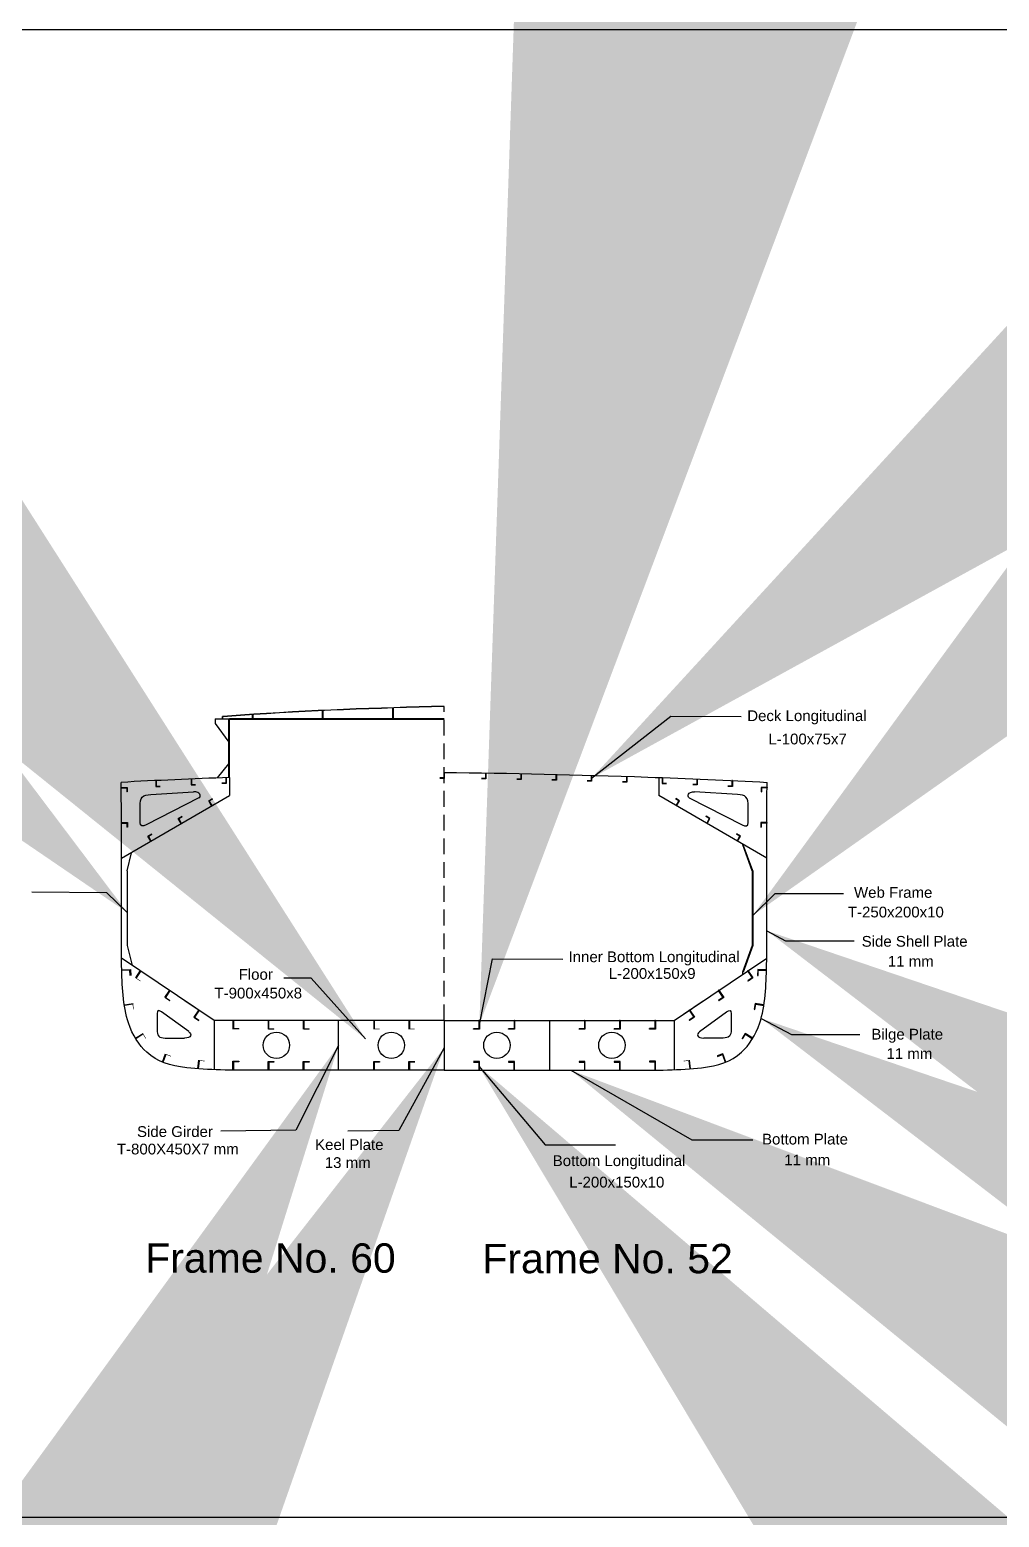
# Model space of a CAD drawing. Header units: inches. Extents: x 19.8 to 70.8, y 11.9 to 35.4.
# Drawn here: x 33.93 to 49.25, y 11.85 to 35.36 of the extents above; entities that cross this region are included whole.
import ezdxf
from ezdxf.enums import TextEntityAlignment as Align

# ---------------------------------------------------------------- set-up
doc = ezdxf.new("R2010")
doc.units = ezdxf.units.IN
doc.header["$MEASUREMENT"] = 0
doc.linetypes.add('C_SOLID_M', pattern=[0])
doc.linetypes.add('HIDDEN', pattern=[0.375, 0.25, -0.125])
for name, color, linetype in [('1', 7, 'Continuous'), ('2', 7, 'Continuous'), ('DITTOS', 2, 'C_SOLID_M'), ('L', 3, 'Continuous'), ('T', 4, 'Continuous')]:
    doc.layers.add(name, color=color, linetype=linetype)
doc.layers.add('hatch', color=255, linetype='Continuous', lineweight=9)
doc.layers.add('Text', color=7, linetype='Continuous', lineweight=13)
doc.styles.get("Standard").update_dxf_attribs({"font": 'arial.ttf'})
doc.dimstyles.get("Standard").update_dxf_attribs({"dimtxt": 0.18, "dimasz": 0.18, "dimexe": 0.18, "dimexo": 0.0625, "dimgap": 0.09, "dimtad": 0, "dimtih": 1, "dimtoh": 1, "dimdec": 4, "dimzin": 0, "dimdsep": 46, "dimtxsty": 'Standard', "dimcen": 0.09, "dimadec": 0, "dimazin": 0, "dimtfac": 1, "dimtdec": 4, "dimtofl": 0, "dimtmove": 0, "dimatfit": 3, "dimfxl": 1, "dimtolj": 1, "dimtzin": 0, "dimarcsym": 0})

msp = doc.modelspace()

# ---------------------------------------------------------------- hatches: boundary and pattern name
at = {"layer": 'L'}
h = msp.add_hatch(color=256, dxfattribs=at)
h.dxf.hatch_style = 1
h.paths.add_polyline_path([(36.487, 23.519), (36.48, 23.519), (36.48, 23.426), (36.55, 23.426), (36.55, 23.433), (36.487, 23.433)])
h = msp.add_hatch(color=256, dxfattribs=at)
h.dxf.hatch_style = 1
h.paths.add_polyline_path([(37.031, 23.541), (37.037, 23.541), (37.037, 23.448), (36.968, 23.448), (36.968, 23.455), (37.031, 23.455)])
h = msp.add_hatch(color=256, dxfattribs=at)
h.dxf.hatch_style = 1
h.paths.add_polyline_path([(36.987, 23.448), (36.987, 23.455), (37.031, 23.455), (37.031, 23.541), (37.037, 23.541), (37.037, 23.448)])
h = msp.add_hatch(color=256, dxfattribs=at)
h.dxf.hatch_style = 1
h.paths.add_polyline_path([(40.475, 23.622), (40.481, 23.622), (40.481, 23.529), (40.411, 23.529), (40.411, 23.535), (40.475, 23.535)])
h = msp.add_hatch(color=256, dxfattribs=at)
h.dxf.hatch_style = 1
h.paths.add_polyline_path([(41.135, 23.614), (41.142, 23.614), (41.142, 23.522), (41.072, 23.522), (41.072, 23.528), (41.135, 23.528)])
h = msp.add_hatch(color=256, dxfattribs=at)
h.dxf.hatch_style = 1
h.paths.add_polyline_path([(41.691, 23.605), (41.698, 23.605), (41.698, 23.512), (41.628, 23.512), (41.628, 23.519), (41.691, 23.519)])
h = msp.add_hatch(color=256, dxfattribs=at)
h.dxf.hatch_style = 1
h.paths.add_polyline_path([(42.248, 23.593), (42.254, 23.593), (42.254, 23.5), (42.185, 23.5), (42.185, 23.507), (42.248, 23.507)])
h = msp.add_hatch(color=256, dxfattribs=at)
h.dxf.hatch_style = 1
h.paths.add_polyline_path([(42.804, 23.578), (42.811, 23.578), (42.811, 23.485), (42.741, 23.485), (42.741, 23.492), (42.804, 23.492)])
h = msp.add_hatch(color=256, dxfattribs=at)
h.dxf.hatch_style = 1
h.paths.add_polyline_path([(43.361, 23.561), (43.368, 23.561), (43.368, 23.468), (43.298, 23.468), (43.298, 23.474), (43.361, 23.474)])
h = msp.add_hatch(color=256, dxfattribs=at)
h.dxf.hatch_style = 1
h.paths.add_polyline_path([(43.974, 23.448), (43.974, 23.455), (43.93, 23.455), (43.93, 23.541), (43.924, 23.541), (43.924, 23.448)])
h = msp.add_hatch(color=256, dxfattribs=at)
h.dxf.hatch_style = 1
h.paths.add_polyline_path([(43.93, 23.541), (43.924, 23.541), (43.924, 23.448), (43.993, 23.448), (43.993, 23.455), (43.93, 23.455)])
h = msp.add_hatch(color=256, dxfattribs=at)
h.dxf.hatch_style = 1
h.paths.add_polyline_path([(44.474, 23.519), (44.48, 23.519), (44.48, 23.426), (44.411, 23.426), (44.411, 23.433), (44.474, 23.433)])
h = msp.add_hatch(color=256, dxfattribs=at)
h.dxf.hatch_style = 1
h.paths.add_polyline_path([(35.463, 23.38), (35.463, 23.317), (35.47, 23.317), (35.47, 23.386), (35.377, 23.386), (35.377, 23.38)])
h = msp.add_hatch(color=256, dxfattribs=at)
h.dxf.hatch_style = 1
h.paths.add_polyline_path([(35.931, 23.494), (35.925, 23.494), (35.925, 23.402), (35.994, 23.402), (35.994, 23.408), (35.931, 23.408)])
h = msp.add_hatch(color=256, dxfattribs=at)
h.dxf.hatch_style = 1
h.paths.add_polyline_path([(45.03, 23.494), (45.036, 23.494), (45.036, 23.402), (44.967, 23.402), (44.967, 23.408), (45.03, 23.408)])
h = msp.add_hatch(color=256, dxfattribs=at)
h.dxf.hatch_style = 1
h.paths.add_polyline_path([(45.498, 23.38), (45.498, 23.317), (45.491, 23.317), (45.491, 23.386), (45.584, 23.386), (45.584, 23.38)])
h = msp.add_hatch(color=256, dxfattribs=at)
h.dxf.hatch_style = 1
h.paths.add_polyline_path([(36.769, 23.172), (36.823, 23.204), (36.82, 23.209), (36.76, 23.175), (36.806, 23.094), (36.812, 23.098)])
h = msp.add_hatch(color=256, dxfattribs=at)
h.dxf.hatch_style = 1
h.paths.add_polyline_path([(44.192, 23.172), (44.137, 23.204), (44.141, 23.209), (44.201, 23.175), (44.154, 23.094), (44.149, 23.098)])
h = msp.add_hatch(color=256, dxfattribs=at)
h.dxf.hatch_style = 1
h.paths.add_polyline_path([(35.468, 22.823), (35.468, 22.76), (35.475, 22.76), (35.475, 22.83), (35.382, 22.83), (35.382, 22.823)])
h = msp.add_hatch(color=256, dxfattribs=at)
h.dxf.hatch_style = 1
h.paths.add_polyline_path([(36.288, 22.893), (36.342, 22.925), (36.339, 22.93), (36.279, 22.895), (36.325, 22.815), (36.331, 22.818)])
h = msp.add_hatch(color=256, dxfattribs=at)
h.dxf.hatch_style = 1
h.paths.add_polyline_path([(44.673, 22.893), (44.619, 22.925), (44.622, 22.93), (44.682, 22.895), (44.636, 22.815), (44.63, 22.818)])
h = msp.add_hatch(color=256, dxfattribs=at)
h.dxf.hatch_style = 1
h.paths.add_polyline_path([(45.492, 22.823), (45.492, 22.76), (45.486, 22.76), (45.486, 22.83), (45.579, 22.83), (45.579, 22.823)])
h = msp.add_hatch(color=256, dxfattribs=at)
h.dxf.hatch_style = 1
h.paths.add_polyline_path([(35.806, 22.614), (35.861, 22.645), (35.858, 22.651), (35.797, 22.616), (35.844, 22.536), (35.85, 22.539)])
h = msp.add_hatch(color=256, dxfattribs=at)
h.dxf.hatch_style = 1
h.paths.add_polyline_path([(45.155, 22.614), (45.1, 22.645), (45.103, 22.651), (45.163, 22.616), (45.117, 22.536), (45.111, 22.539)])
h = msp.add_hatch(color=256, dxfattribs=at)
h.dxf.hatch_style = 1
h.paths.add_polyline_path([(35.385, 20.495), (35.385, 20.504), (35.524, 20.507), (35.527, 20.415), (35.517, 20.415), (35.515, 20.498)])
h = msp.add_hatch(color=256, dxfattribs=at)
h.dxf.hatch_style = 1
h.paths.add_polyline_path([(35.612, 20.377), (35.682, 20.33), (35.677, 20.323), (35.6, 20.375), (35.678, 20.491), (35.685, 20.486)])
h = msp.add_hatch(color=256, dxfattribs=at)
h.dxf.hatch_style = 1
h.paths.add_polyline_path([(45.349, 20.377), (45.279, 20.33), (45.284, 20.323), (45.361, 20.375), (45.283, 20.491), (45.276, 20.486)])
h = msp.add_hatch(color=256, dxfattribs=at)
h.dxf.hatch_style = 1
h.paths.add_polyline_path([(45.575, 20.495), (45.576, 20.504), (45.437, 20.507), (45.434, 20.415), (45.444, 20.415), (45.446, 20.498)])
h = msp.add_hatch(color=256, dxfattribs=at)
h.dxf.hatch_style = 1
h.paths.add_polyline_path([(36.074, 20.067), (36.144, 20.02), (36.139, 20.013), (36.062, 20.065), (36.14, 20.18), (36.147, 20.176)])
h = msp.add_hatch(color=256, dxfattribs=at)
h.dxf.hatch_style = 1
h.paths.add_polyline_path([(44.887, 20.067), (44.817, 20.02), (44.822, 20.013), (44.899, 20.065), (44.821, 20.18), (44.814, 20.176)])
h = msp.add_hatch(color=256, dxfattribs=at)
h.dxf.hatch_style = 1
h.paths.add_polyline_path([(35.427, 19.941), (35.426, 19.95), (35.563, 19.972), (35.578, 19.88), (35.568, 19.879), (35.555, 19.961)])
h = msp.add_hatch(color=256, dxfattribs=at)
h.dxf.hatch_style = 1
h.paths.add_polyline_path([(36.535, 19.757), (36.605, 19.71), (36.601, 19.703), (36.524, 19.754), (36.601, 19.87), (36.608, 19.865)])
h = msp.add_hatch(color=256, dxfattribs=at)
h.dxf.hatch_style = 1
h.paths.add_polyline_path([(44.425, 19.757), (44.355, 19.71), (44.36, 19.703), (44.437, 19.754), (44.359, 19.87), (44.352, 19.865)])
h = msp.add_hatch(color=256, dxfattribs=at)
h.dxf.hatch_style = 1
h.paths.add_polyline_path([(45.534, 19.941), (45.535, 19.95), (45.398, 19.972), (45.383, 19.88), (45.392, 19.879), (45.405, 19.961)])
h = msp.add_hatch(color=256, dxfattribs=at)
h.dxf.hatch_style = 1
h.paths.add_polyline_path([(37.15, 19.575), (37.235, 19.575), (37.235, 19.566), (37.142, 19.566), (37.142, 19.705), (37.15, 19.705)])
h = msp.add_hatch(color=256, dxfattribs=at)
h.dxf.hatch_style = 1
h.paths.add_polyline_path([(37.707, 19.574), (37.791, 19.574), (37.791, 19.566), (37.699, 19.566), (37.699, 19.705), (37.707, 19.705)])
h = msp.add_hatch(color=256, dxfattribs=at)
h.dxf.hatch_style = 1
h.paths.add_polyline_path([(38.263, 19.574), (38.348, 19.574), (38.348, 19.566), (38.255, 19.566), (38.255, 19.705), (38.263, 19.705)])
h = msp.add_hatch(color=256, dxfattribs=at)
h.dxf.hatch_style = 1
h.paths.add_polyline_path([(39.376, 19.574), (39.46, 19.574), (39.46, 19.566), (39.368, 19.566), (39.368, 19.705), (39.376, 19.705)])
h = msp.add_hatch(color=256, dxfattribs=at)
h.dxf.hatch_style = 1
h.paths.add_polyline_path([(39.932, 19.574), (40.017, 19.574), (40.017, 19.566), (39.924, 19.566), (39.924, 19.705), (39.932, 19.705)])
h = msp.add_hatch(color=256, dxfattribs=at)
h.dxf.hatch_style = 1
h.paths.add_polyline_path([(41.028, 19.574), (40.944, 19.574), (40.944, 19.566), (41.037, 19.566), (41.037, 19.705), (41.028, 19.705)])
h = msp.add_hatch(color=256, dxfattribs=at)
h.dxf.hatch_style = 1
h.paths.add_polyline_path([(41.585, 19.574), (41.5, 19.574), (41.5, 19.566), (41.593, 19.566), (41.593, 19.705), (41.585, 19.705)])
h = msp.add_hatch(color=256, dxfattribs=at)
h.dxf.hatch_style = 1
h.paths.add_polyline_path([(42.698, 19.574), (42.613, 19.574), (42.613, 19.566), (42.706, 19.566), (42.706, 19.705), (42.698, 19.705)])
h = msp.add_hatch(color=256, dxfattribs=at)
h.dxf.hatch_style = 1
h.paths.add_polyline_path([(43.254, 19.574), (43.17, 19.574), (43.17, 19.566), (43.262, 19.566), (43.262, 19.705), (43.254, 19.705)])
h = msp.add_hatch(color=256, dxfattribs=at)
h.dxf.hatch_style = 1
h.paths.add_polyline_path([(43.81, 19.575), (43.726, 19.575), (43.726, 19.566), (43.819, 19.566), (43.819, 19.705), (43.81, 19.705)])
h = msp.add_hatch(color=256, dxfattribs=at)
h.dxf.hatch_style = 1
h.paths.add_polyline_path([(35.609, 19.415), (35.604, 19.423), (35.721, 19.498), (35.771, 19.42), (35.764, 19.415), (35.718, 19.486)])
h = msp.add_hatch(color=256, dxfattribs=at)
h.dxf.hatch_style = 1
h.paths.add_polyline_path([(45.352, 19.415), (45.357, 19.423), (45.24, 19.498), (45.189, 19.42), (45.197, 19.415), (45.242, 19.486)])
h = msp.add_hatch(color=256, dxfattribs=at)
h.dxf.hatch_style = 1
h.paths.add_polyline_path([(36.083, 19.164), (36.161, 19.134), (36.164, 19.143), (36.078, 19.176), (36.028, 19.046), (36.037, 19.043)])
h = msp.add_hatch(color=256, dxfattribs=at)
h.dxf.hatch_style = 1
h.paths.add_polyline_path([(36.611, 19.068), (36.694, 19.057), (36.695, 19.066), (36.603, 19.078), (36.586, 18.94), (36.595, 18.939)])
h = msp.add_hatch(color=256, dxfattribs=at)
h.dxf.hatch_style = 1
h.paths.add_polyline_path([(37.151, 18.92), (37.142, 18.92), (37.142, 19.059), (37.235, 19.059), (37.235, 19.05), (37.151, 19.05)])
h = msp.add_hatch(color=256, dxfattribs=at)
h.dxf.hatch_style = 1
h.paths.add_polyline_path([(37.708, 18.917), (37.699, 18.917), (37.699, 19.056), (37.791, 19.056), (37.791, 19.047), (37.708, 19.047)])
h = msp.add_hatch(color=256, dxfattribs=at)
h.dxf.hatch_style = 1
h.paths.add_polyline_path([(38.264, 18.917), (38.255, 18.917), (38.255, 19.056), (38.348, 19.056), (38.348, 19.047), (38.264, 19.047)])
h = msp.add_hatch(color=256, dxfattribs=at)
h.dxf.hatch_style = 1
h.paths.add_polyline_path([(39.377, 18.917), (39.368, 18.917), (39.368, 19.056), (39.46, 19.056), (39.46, 19.047), (39.377, 19.047)])
h = msp.add_hatch(color=256, dxfattribs=at)
h.dxf.hatch_style = 1
h.paths.add_polyline_path([(39.933, 19.047), (40.017, 19.047), (40.017, 19.056), (39.924, 19.056), (39.924, 18.917), (39.933, 18.917)])
h = msp.add_hatch(color=256, dxfattribs=at)
h.dxf.hatch_style = 1
h.paths.add_polyline_path([(41.028, 19.047), (40.944, 19.047), (40.944, 19.056), (41.037, 19.056), (41.037, 18.917), (41.028, 18.917)])
h = msp.add_hatch(color=256, dxfattribs=at)
h.dxf.hatch_style = 1
h.paths.add_polyline_path([(41.584, 18.917), (41.593, 18.917), (41.593, 19.056), (41.5, 19.056), (41.5, 19.047), (41.584, 19.047)])
h = msp.add_hatch(color=256, dxfattribs=at)
h.dxf.hatch_style = 1
h.paths.add_polyline_path([(42.697, 18.917), (42.706, 18.917), (42.706, 19.056), (42.613, 19.056), (42.613, 19.047), (42.697, 19.047)])
h = msp.add_hatch(color=256, dxfattribs=at)
h.dxf.hatch_style = 1
h.paths.add_polyline_path([(43.253, 18.917), (43.262, 18.917), (43.262, 19.056), (43.17, 19.056), (43.17, 19.047), (43.253, 19.047)])
h = msp.add_hatch(color=256, dxfattribs=at)
h.dxf.hatch_style = 1
h.paths.add_polyline_path([(43.809, 18.92), (43.819, 18.92), (43.819, 19.059), (43.726, 19.059), (43.726, 19.05), (43.809, 19.05)])
h = msp.add_hatch(color=256, dxfattribs=at)
h.dxf.hatch_style = 1
h.paths.add_polyline_path([(44.35, 19.068), (44.267, 19.057), (44.266, 19.066), (44.358, 19.078), (44.375, 18.94), (44.366, 18.939)])
h = msp.add_hatch(color=256, dxfattribs=at)
h.dxf.hatch_style = 1
h.paths.add_polyline_path([(44.878, 19.164), (44.8, 19.134), (44.797, 19.143), (44.883, 19.176), (44.933, 19.046), (44.924, 19.043)])

# ---------------------------------------------------------------- linework, layer by layer
for p, q in [((36.863, 24.47), (37.435, 24.47)), ((36.863, 24.47), (36.863, 24.462)), ((36.98, 24.462), (36.863, 24.462)), ((36.863, 24.462), (36.863, 24.397)), ((37.076, 24.462), (36.98, 24.462)), ((37.076, 23.543), (37.076, 24.462)), ((40.48, 24.47), (37.087, 24.47)), ((37.087, 23.543), (37.087, 24.462)), ((37.087, 24.462), (40.48, 24.462)), ((37.452, 24.47), (37.452, 24.54)), ((37.462, 24.47), (37.462, 24.541)), ((38.558, 24.47), (38.558, 24.603)), ((38.567, 24.47), (38.567, 24.603)), ((39.669, 24.47), (39.669, 24.645)), ((39.678, 24.47), (39.678, 24.646)), ((36.863, 24.397), (37.076, 24.099)), ((37.076, 23.543), (37.076, 24.099)), ((37.087, 23.543), (37.087, 24.099)), ((36.899, 23.536), (37.076, 23.759)), ((37.087, 23.543), (37.087, 23.258)), ((43.874, 23.543), (43.874, 23.258)), ((35.38, 22.267), (37.087, 23.258)), ((36.812, 23.098), (36.769, 23.172)), ((45.581, 22.267), (43.874, 23.258)), ((36.846, 19.705), (35.382, 20.689)), ((44.115, 19.705), (45.579, 20.689)), ((36.846, 19.705), (36.846, 18.925)), ((38.811, 18.917), (38.811, 19.705)), ((40.48, 19.705), (44.115, 19.705)), ((40.481, 19.705), (40.48, 18.917)), ((42.15, 18.917), (42.15, 19.705)), ((44.115, 19.705), (44.115, 18.925))]:
    msp.add_line(p, q)
at = {"linetype": 'HIDDEN'}
for q in [(40.48, 24.667), (40.48, 23.553)]:
    msp.add_line((40.481, 19.705), q, dxfattribs=at)
for points, knots in [([(40.48, 24.667), (39.425, 24.643), (38.277, 24.602), (37.081, 24.514), (36.98, 24.505)], [0, 0, 0, 0, 3.543674, 3.838207, 3.838207, 3.838207, 3.838207]), ([(40.48, 24.663), (39.425, 24.638), (38.277, 24.598), (37.081, 24.51), (36.98, 24.501)], [0, 0, 0, 0, 3.543674, 3.838207, 3.838207, 3.838207, 3.838207]), ([(40.481, 23.622), (41.536, 23.613), (43.14, 23.576), (44.979, 23.499), (45.585, 23.466)], [0, 0, 0, 0, 3.543674, 5.505837, 5.505837, 5.505837, 5.505837]), ([(40.48, 18.917), (38.165, 18.915), (37.572, 18.917), (36.38, 18.918), (35.798, 19.096), (35.413, 19.693), (35.376, 20.592), (35.381, 21.412), (35.378, 22.29), (35.382, 22.793), (35.377, 23.336), (35.376, 23.466)], [0, 0, 0, 0, 1.04476, 2.090746, 2.972657, 3.625532, 4.533802, 5.434402, 6.335002, 7.235602, 7.5345, 7.5345, 7.5345, 7.5345]), ([(40.48, 18.917), (42.796, 18.915), (43.389, 18.917), (44.581, 18.918), (45.163, 19.096), (45.548, 19.693), (45.585, 20.592), (45.58, 21.412), (45.582, 22.29), (45.579, 22.793), (45.583, 23.336), (45.585, 23.466)], [0, 0, 0, 0, 1.04476, 2.090746, 2.972657, 3.625532, 4.533802, 5.434402, 6.335002, 7.235602, 7.5345, 7.5345, 7.5345, 7.5345])]:
    msp.add_open_spline(points, degree=3, knots=knots)
for points in [[(37.087, 23.543), (36.515, 23.521), (35.925, 23.496), (35.376, 23.466)], [(40.48, 23.622), (40.478, 23.622), (40.476, 23.622), (40.475, 23.622)]]:
    msp.add_open_spline(points, degree=3)
at = {"layer": '1'}
for p, q in [((36.846, 19.705), (35.382, 20.689)), ((44.115, 19.705), (45.579, 20.689)), ((36.846, 19.705), (36.384, 20.016)), ((44.115, 19.705), (44.577, 20.016)), ((36.846, 19.705), (36.846, 18.929)), ((40.48, 19.705), (36.846, 19.705)), ((38.811, 19.125), (38.811, 19.704)), ((38.811, 18.916), (38.811, 19.704)), ((42.15, 18.916), (42.15, 19.704)), ((44.115, 19.705), (44.115, 18.929))]:
    msp.add_line(p, q, dxfattribs=at)
at = {"layer": '2'}
for p, q in [((36.98, 24.462), (36.98, 24.505)), ((36.984, 24.47), (36.984, 24.506))]:
    msp.add_line(p, q, dxfattribs=at)
for points in [[(35.541, 22.352), (35.541, 22.353), (35.541, 22.355), (35.538, 22.357), (35.538, 22.357), (35.537, 22.358)], [(35.543, 20.595), (35.543, 20.593), (35.544, 20.59), (35.54, 20.586), (35.537, 20.585), (35.537, 20.585)]]:
    msp.add_open_spline(points, degree=3, knots=[0, 0, 0, 0, 0.00652588, 0.01043921, 0.01487512, 0.01487512, 0.01487512, 0.01487512], dxfattribs=at)
at = {"layer": 'DITTOS', "color": 2, "true_color": 0xffff00}
msp.add_lwpolyline([(19.778, 11.854), (70.826, 11.854), (70.826, 35.358), (19.778, 35.358)], close=True, dxfattribs=at)
at = {"layer": 'L'}
for p, q in [((36.48, 23.519), (36.48, 23.426)), ((36.487, 23.519), (36.487, 23.433)), ((37.031, 23.541), (37.031, 23.455)), ((37.031, 23.541), (37.031, 23.455)), ((37.037, 23.541), (37.037, 23.448)), ((37.037, 23.541), (37.037, 23.448)), ((40.475, 23.535), (40.411, 23.535)), ((40.481, 23.529), (40.411, 23.529)), ((40.475, 23.622), (40.475, 23.535)), ((40.481, 23.622), (40.481, 23.529)), ((41.135, 23.528), (41.072, 23.528)), ((41.142, 23.522), (41.072, 23.522)), ((41.135, 23.614), (41.135, 23.528)), ((41.142, 23.614), (41.142, 23.522)), ((41.691, 23.519), (41.628, 23.519)), ((41.698, 23.512), (41.628, 23.512)), ((41.691, 23.605), (41.691, 23.519)), ((41.698, 23.605), (41.698, 23.512)), ((42.248, 23.507), (42.185, 23.507)), ((42.248, 23.593), (42.248, 23.507)), ((42.254, 23.593), (42.254, 23.5)), ((42.804, 23.578), (42.804, 23.492)), ((42.811, 23.578), (42.811, 23.485)), ((43.361, 23.561), (43.361, 23.474)), ((43.368, 23.561), (43.368, 23.468)), ((43.924, 23.541), (43.924, 23.448)), ((43.924, 23.541), (43.924, 23.448)), ((43.93, 23.541), (43.93, 23.455)), ((43.93, 23.541), (43.93, 23.455)), ((44.474, 23.519), (44.474, 23.433)), ((44.48, 23.519), (44.48, 23.426)), ((35.377, 23.386), (35.47, 23.386)), ((35.377, 23.386), (35.377, 23.38)), ((35.377, 23.38), (35.463, 23.38)), ((35.463, 23.38), (35.463, 23.317)), ((35.47, 23.317), (35.463, 23.317)), ((35.47, 23.386), (35.47, 23.317)), ((35.925, 23.494), (35.925, 23.402)), ((35.925, 23.494), (35.931, 23.494)), ((35.925, 23.402), (35.994, 23.402)), ((35.931, 23.494), (35.931, 23.408)), ((35.931, 23.408), (35.994, 23.408)), ((36.48, 23.426), (36.55, 23.426)), ((36.487, 23.433), (36.55, 23.433)), ((37.031, 23.455), (36.968, 23.455)), ((37.037, 23.448), (36.968, 23.448)), ((37.031, 23.455), (36.987, 23.455)), ((37.037, 23.448), (36.987, 23.448)), ((42.254, 23.5), (42.185, 23.5)), ((42.804, 23.492), (42.741, 23.492)), ((42.811, 23.485), (42.741, 23.485)), ((43.361, 23.474), (43.298, 23.474)), ((43.368, 23.468), (43.298, 23.468)), ((43.924, 23.448), (43.974, 23.448)), ((43.924, 23.448), (43.993, 23.448)), ((43.93, 23.455), (43.974, 23.455)), ((43.93, 23.455), (43.993, 23.455)), ((44.474, 23.433), (44.411, 23.433)), ((44.48, 23.426), (44.411, 23.426)), ((45.03, 23.408), (44.967, 23.408)), ((45.036, 23.402), (44.967, 23.402)), ((45.036, 23.494), (45.03, 23.494)), ((45.03, 23.494), (45.03, 23.408)), ((45.036, 23.494), (45.036, 23.402)), ((45.584, 23.386), (45.491, 23.386)), ((45.491, 23.386), (45.491, 23.317)), ((45.491, 23.317), (45.498, 23.317)), ((45.584, 23.38), (45.498, 23.38)), ((45.498, 23.38), (45.498, 23.317)), ((45.584, 23.386), (45.584, 23.38)), ((36.76, 23.175), (36.82, 23.209)), ((36.806, 23.094), (36.76, 23.175)), ((36.769, 23.172), (36.823, 23.204)), ((36.806, 23.098), (36.812, 23.098)), ((44.192, 23.172), (44.137, 23.204)), ((44.201, 23.175), (44.141, 23.209)), ((44.149, 23.098), (44.192, 23.172)), ((44.155, 23.098), (44.149, 23.098)), ((44.154, 23.094), (44.201, 23.175)), ((35.382, 22.83), (35.475, 22.83)), ((35.382, 22.83), (35.382, 22.823)), ((35.382, 22.823), (35.468, 22.823)), ((35.468, 22.823), (35.468, 22.76)), ((35.475, 22.83), (35.475, 22.76)), ((36.279, 22.895), (36.339, 22.93)), ((36.325, 22.815), (36.279, 22.895)), ((36.288, 22.893), (36.342, 22.925)), ((36.331, 22.818), (36.288, 22.893)), ((44.673, 22.893), (44.619, 22.925)), ((44.682, 22.895), (44.622, 22.93)), ((44.63, 22.818), (44.673, 22.893)), ((44.636, 22.815), (44.682, 22.895)), ((45.579, 22.83), (45.486, 22.83)), ((45.486, 22.83), (45.486, 22.76)), ((45.579, 22.823), (45.492, 22.823)), ((45.492, 22.823), (45.492, 22.76)), ((45.579, 22.83), (45.579, 22.823)), ((35.475, 22.76), (35.468, 22.76)), ((35.797, 22.616), (35.858, 22.651)), ((35.844, 22.536), (35.797, 22.616)), ((35.806, 22.614), (35.861, 22.645)), ((35.85, 22.539), (35.806, 22.614)), ((45.155, 22.614), (45.1, 22.645)), ((45.163, 22.616), (45.103, 22.651)), ((45.111, 22.539), (45.155, 22.614)), ((45.117, 22.536), (45.163, 22.616)), ((45.486, 22.76), (45.492, 22.76)), ((35.473, 22.07), (35.541, 22.352)), ((45.209, 22.48), (45.2, 22.48)), ((35.473, 20.886), (35.543, 20.595)), ((35.385, 20.504), (35.524, 20.507)), ((35.385, 20.495), (35.385, 20.504)), ((35.515, 20.498), (35.385, 20.495)), ((35.517, 20.415), (35.515, 20.498)), ((35.524, 20.507), (35.527, 20.415)), ((35.678, 20.491), (35.6, 20.375)), ((35.685, 20.486), (35.612, 20.377)), ((35.686, 20.485), (35.678, 20.491)), ((35.678, 20.491), (35.685, 20.486)), ((45.275, 20.485), (45.283, 20.491)), ((45.283, 20.491), (45.276, 20.486)), ((45.276, 20.486), (45.349, 20.377)), ((45.283, 20.491), (45.361, 20.375)), ((45.437, 20.507), (45.434, 20.415)), ((45.576, 20.504), (45.437, 20.507)), ((45.444, 20.415), (45.446, 20.498)), ((45.446, 20.498), (45.575, 20.495)), ((45.575, 20.495), (45.576, 20.504)), ((45.349, 20.377), (45.279, 20.33)), ((45.284, 20.323), (45.279, 20.33)), ((45.361, 20.375), (45.284, 20.323)), ((45.434, 20.415), (45.444, 20.415)), ((36.14, 20.18), (36.062, 20.065)), ((36.147, 20.176), (36.074, 20.067)), ((36.074, 20.067), (36.144, 20.02)), ((36.139, 20.013), (36.144, 20.02)), ((36.14, 20.18), (36.147, 20.176)), ((44.821, 20.18), (44.814, 20.176)), ((44.814, 20.176), (44.887, 20.067)), ((44.887, 20.067), (44.817, 20.02)), ((44.822, 20.013), (44.817, 20.02)), ((44.821, 20.18), (44.899, 20.065)), ((44.899, 20.065), (44.822, 20.013)), ((35.426, 19.95), (35.563, 19.972)), ((35.427, 19.941), (35.426, 19.95)), ((35.555, 19.961), (35.427, 19.941)), ((36.601, 19.87), (36.524, 19.754)), ((36.524, 19.754), (36.601, 19.703)), ((36.608, 19.865), (36.535, 19.757)), ((36.535, 19.757), (36.605, 19.71)), ((36.609, 19.865), (36.601, 19.87)), ((36.601, 19.87), (36.608, 19.865)), ((44.352, 19.865), (44.359, 19.87)), ((44.359, 19.87), (44.352, 19.865)), ((44.352, 19.865), (44.425, 19.757)), ((44.425, 19.757), (44.355, 19.71)), ((44.359, 19.87), (44.437, 19.754)), ((44.437, 19.754), (44.36, 19.703)), ((45.398, 19.972), (45.383, 19.88)), ((45.383, 19.88), (45.392, 19.879)), ((45.392, 19.879), (45.405, 19.961)), ((45.535, 19.95), (45.398, 19.972)), ((45.405, 19.961), (45.534, 19.941)), ((45.534, 19.941), (45.535, 19.95)), ((36.601, 19.703), (36.605, 19.71)), ((37.151, 19.705), (37.142, 19.705)), ((37.142, 19.705), (37.15, 19.705)), ((37.142, 19.705), (37.142, 19.566)), ((37.15, 19.705), (37.15, 19.575)), ((37.15, 19.575), (37.235, 19.575)), ((37.235, 19.566), (37.235, 19.575)), ((37.708, 19.705), (37.699, 19.705)), ((37.699, 19.705), (37.707, 19.705)), ((37.699, 19.705), (37.699, 19.566)), ((37.707, 19.705), (37.707, 19.574)), ((37.707, 19.574), (37.791, 19.574)), ((37.791, 19.566), (37.791, 19.574)), ((38.264, 19.705), (38.255, 19.705)), ((38.255, 19.705), (38.263, 19.705)), ((38.255, 19.705), (38.255, 19.566)), ((38.263, 19.705), (38.263, 19.574)), ((38.263, 19.574), (38.348, 19.574)), ((38.348, 19.566), (38.348, 19.574)), ((39.377, 19.705), (39.368, 19.705)), ((39.368, 19.705), (39.376, 19.705)), ((39.368, 19.705), (39.368, 19.566)), ((39.376, 19.705), (39.376, 19.574)), ((39.933, 19.705), (39.924, 19.705)), ((39.924, 19.705), (39.932, 19.705)), ((39.924, 19.705), (39.924, 19.566)), ((39.932, 19.705), (39.932, 19.574)), ((40.944, 19.566), (40.944, 19.574)), ((41.028, 19.574), (40.944, 19.574)), ((41.037, 19.566), (40.944, 19.566)), ((41.028, 19.705), (41.037, 19.705)), ((41.037, 19.705), (41.028, 19.705)), ((41.028, 19.705), (41.028, 19.574)), ((41.037, 19.705), (41.037, 19.566)), ((41.5, 19.566), (41.5, 19.574)), ((41.585, 19.574), (41.5, 19.574)), ((41.593, 19.566), (41.5, 19.566)), ((41.584, 19.705), (41.593, 19.705)), ((41.593, 19.705), (41.585, 19.705)), ((41.585, 19.705), (41.585, 19.574)), ((41.593, 19.705), (41.593, 19.566)), ((42.613, 19.566), (42.613, 19.574)), ((42.698, 19.574), (42.613, 19.574)), ((42.706, 19.566), (42.613, 19.566)), ((42.697, 19.705), (42.706, 19.705)), ((42.706, 19.705), (42.698, 19.705)), ((42.698, 19.705), (42.698, 19.574)), ((42.706, 19.705), (42.706, 19.566)), ((43.17, 19.566), (43.17, 19.574)), ((43.254, 19.574), (43.17, 19.574)), ((43.262, 19.566), (43.17, 19.566)), ((43.253, 19.705), (43.262, 19.705)), ((43.262, 19.705), (43.254, 19.705)), ((43.254, 19.705), (43.254, 19.574)), ((43.262, 19.705), (43.262, 19.566)), ((43.726, 19.566), (43.726, 19.575)), ((43.81, 19.575), (43.726, 19.575)), ((43.819, 19.566), (43.726, 19.566)), ((43.809, 19.705), (43.819, 19.705)), ((43.819, 19.705), (43.81, 19.705)), ((43.81, 19.705), (43.81, 19.575)), ((43.819, 19.705), (43.819, 19.566)), ((44.36, 19.703), (44.355, 19.71)), ((35.604, 19.423), (35.721, 19.498)), ((35.609, 19.415), (35.604, 19.423)), ((35.718, 19.486), (35.609, 19.415)), ((45.24, 19.498), (45.189, 19.42)), ((45.189, 19.42), (45.197, 19.415)), ((45.197, 19.415), (45.242, 19.486)), ((45.357, 19.423), (45.24, 19.498)), ((45.242, 19.486), (45.352, 19.415)), ((45.352, 19.415), (45.357, 19.423)), ((36.028, 19.046), (36.078, 19.176)), ((36.083, 19.164), (36.037, 19.043)), ((36.586, 18.94), (36.603, 19.078)), ((36.611, 19.068), (36.595, 18.939)), ((37.142, 18.92), (37.142, 19.059)), ((37.142, 19.059), (37.235, 19.059)), ((37.235, 19.05), (37.151, 19.05)), ((37.151, 19.05), (37.151, 18.92)), ((37.235, 19.059), (37.235, 19.05)), ((37.699, 18.917), (37.699, 19.056)), ((37.699, 19.056), (37.791, 19.056)), ((37.791, 19.047), (37.708, 19.047)), ((37.708, 19.047), (37.708, 18.917)), ((37.791, 19.056), (37.791, 19.047)), ((38.255, 18.917), (38.255, 19.056)), ((38.255, 19.056), (38.348, 19.056)), ((38.348, 19.047), (38.264, 19.047)), ((38.264, 19.047), (38.264, 18.917)), ((38.348, 19.056), (38.348, 19.047)), ((39.368, 18.917), (39.368, 19.056)), ((39.368, 19.056), (39.46, 19.056)), ((39.46, 19.047), (39.377, 19.047)), ((39.377, 19.047), (39.377, 18.917)), ((39.46, 19.056), (39.46, 19.047)), ((39.924, 18.917), (39.924, 19.056)), ((39.924, 19.056), (40.017, 19.056)), ((40.017, 19.047), (39.933, 19.047)), ((39.933, 19.047), (39.933, 18.917)), ((41.037, 19.056), (40.944, 19.056)), ((40.944, 19.047), (41.028, 19.047)), ((41.028, 19.047), (41.028, 18.917)), ((41.037, 18.917), (41.037, 19.056)), ((41.593, 19.056), (41.5, 19.056)), ((41.5, 19.056), (41.5, 19.047)), ((41.5, 19.047), (41.584, 19.047)), ((41.584, 19.047), (41.584, 18.917)), ((41.593, 18.917), (41.593, 19.056)), ((42.706, 19.056), (42.613, 19.056)), ((42.613, 19.056), (42.613, 19.047)), ((42.613, 19.047), (42.697, 19.047)), ((42.697, 19.047), (42.697, 18.917)), ((42.706, 18.917), (42.706, 19.056)), ((43.262, 19.056), (43.17, 19.056)), ((43.17, 19.056), (43.17, 19.047)), ((43.17, 19.047), (43.253, 19.047)), ((43.253, 19.047), (43.253, 18.917)), ((43.262, 18.917), (43.262, 19.056)), ((43.819, 19.059), (43.726, 19.059)), ((43.726, 19.059), (43.726, 19.05)), ((43.726, 19.05), (43.809, 19.05)), ((43.809, 19.05), (43.809, 18.92)), ((43.819, 18.92), (43.819, 19.059)), ((44.35, 19.068), (44.366, 18.939)), ((44.375, 18.94), (44.358, 19.078)), ((44.883, 19.176), (44.797, 19.143)), ((44.8, 19.134), (44.878, 19.164)), ((44.878, 19.164), (44.924, 19.043)), ((44.933, 19.046), (44.883, 19.176)), ((44.911, 19.075), (44.92, 19.078)), ((37.151, 18.92), (37.142, 18.92)), ((37.708, 18.917), (37.699, 18.917)), ((38.264, 18.917), (38.255, 18.917)), ((39.377, 18.917), (39.368, 18.917)), ((41.584, 18.917), (41.593, 18.917)), ((42.697, 18.917), (42.706, 18.917)), ((43.253, 18.917), (43.262, 18.917)), ((43.809, 18.92), (43.819, 18.92)), ((44.365, 18.956), (44.374, 18.957))]:
    msp.add_line(p, q, dxfattribs=at)
at = {"layer": 'L', "linetype": 'ByBlock'}
for p, q in [((35.845, 23.273), (36.521, 23.315)), ((35.674, 22.843), (35.674, 23.115)), ((36.606, 23.224), (35.769, 22.794)), ((35.473, 22.07), (35.473, 20.886))]:
    msp.add_line(p, q, dxfattribs=at)
for centre in [(37.829, 19.311), (39.646, 19.311), (41.315, 19.311), (43.132, 19.311)]:
    msp.add_circle(centre, 0.209, dxfattribs=at)
for points in [[(35.674, 23.084), (35.671, 23.229), (35.716, 23.273), (35.845, 23.273)], [(36.606, 23.224), (36.643, 23.245), (36.629, 23.325), (36.521, 23.315)]]:
    msp.add_open_spline(points, degree=3, dxfattribs=at)
msp.add_open_spline([(35.769, 22.794), (35.72, 22.767), (35.673, 22.768), (35.674, 22.835), (35.674, 22.843)], degree=3, knots=[0, 0, 0, 0, 0.08150416, 0.08308281, 0.08308281, 0.08308281, 0.08308281], dxfattribs=at)
at = {"layer": 'L'}
for points, knots in [([(45.2, 22.48), (45.199, 22.483), (45.2, 22.485), (45.203, 22.486), (45.204, 22.486)], [0, 0, 0, 0, 0.004069399, 0.009620687, 0.009620687, 0.009620687, 0.009620687]), ([(45.196, 20.467), (45.194, 20.459), (45.193, 20.441), (45.203, 20.44), (45.206, 20.439)], [0, 0, 0, 0, 0.02000037, 0.04283409, 0.04283409, 0.04283409, 0.04283409])]:
    msp.add_open_spline(points, degree=3, knots=knots, dxfattribs=at)
at = {"layer": 'T', "linetype": 'ByBlock'}
for p, q in [((45.116, 23.273), (44.44, 23.315)), ((44.354, 23.224), (45.191, 22.794)), ((45.287, 22.843), (45.287, 23.115)), ((45.35, 22.07), (45.2, 22.48)), ((45.359, 22.07), (45.209, 22.48)), ((45.35, 22.07), (45.35, 20.886)), ((45.359, 22.07), (45.359, 20.886)), ((45.35, 20.886), (45.196, 20.467)), ((45.359, 20.886), (45.206, 20.467)), ((44.516, 19.527), (44.945, 19.84)), ((45.016, 19.804), (45.016, 19.566)), ((44.889, 19.426), (44.585, 19.426))]:
    msp.add_line(p, q, dxfattribs=at)
at = {"layer": 'T', "color": 4, "linetype": 'ByBlock'}
for p, q in [((35.944, 19.804), (35.944, 19.566)), ((36.445, 19.527), (36.015, 19.84)), ((36.072, 19.426), (36.376, 19.426))]:
    msp.add_line(p, q, dxfattribs=at)
at = {"layer": 'T', "linetype": 'ByBlock'}
for points in [[(44.354, 23.224), (44.317, 23.245), (44.332, 23.325), (44.44, 23.315)], [(45.287, 23.084), (45.29, 23.229), (45.245, 23.273), (45.116, 23.273)], [(44.516, 19.525), (44.461, 19.486), (44.476, 19.425), (44.585, 19.426)], [(45.016, 19.566), (45.019, 19.459), (44.985, 19.426), (44.889, 19.426)]]:
    msp.add_open_spline(points, degree=3, dxfattribs=at)
for points in [[(45.191, 22.794), (45.241, 22.767), (45.287, 22.768), (45.287, 22.835), (45.287, 22.843)], [(44.945, 19.84), (44.994, 19.872), (45.017, 19.873), (45.016, 19.81), (45.016, 19.804)]]:
    msp.add_open_spline(points, degree=3, knots=[0, 0, 0, 0, 0.08150416, 0.08308281, 0.08308281, 0.08308281, 0.08308281], dxfattribs=at)
at = {"layer": 'T', "color": 4, "linetype": 'ByBlock'}
msp.add_open_spline([(36.015, 19.84), (35.967, 19.872), (35.944, 19.873), (35.944, 19.81), (35.944, 19.804)], degree=3, knots=[0, 0, 0, 0, 0.08150416, 0.08308281, 0.08308281, 0.08308281, 0.08308281], dxfattribs=at)
for points in [[(35.944, 19.566), (35.942, 19.459), (35.975, 19.426), (36.072, 19.426)], [(36.445, 19.525), (36.5, 19.486), (36.485, 19.425), (36.376, 19.426)]]:
    msp.add_open_spline(points, degree=3, dxfattribs=at)

# ---------------------------------------------------------------- texts
at = {"layer": 'Text', "ltscale": 0.5}
for s, p in [('Deck Longitudinal', (46.214, 24.519)), ('L-100x75x7', (46.225, 24.151)), ('Web Frame', (47.578, 21.727)), ('T-250x200x10', (47.62, 21.417)), ('Side Shell Plate', (47.917, 20.954)), ('Inner Bottom Longitudinal', (43.799, 20.71)), ('11 mm', (47.856, 20.639)), ('Floor', (37.503, 20.432)), ('L-200x150x9', (43.769, 20.446)), ('T-900x450x8', (37.543, 20.136)), ('Bilge Plate', (47.8, 19.487)), ('11 mm', (47.834, 19.18)), ('Side Girder', (36.226, 17.948)), ('Bottom Plate', (46.184, 17.829)), ('T-800X450X7 mm', (36.271, 17.672)), ('Keel Plate', (38.982, 17.742)), ('13 mm', (38.957, 17.458)), (' Bottom Longitudinal', (43.212, 17.488)), ('11 mm', (46.22, 17.5)), ('L-200x150x10', (43.209, 17.149))]:
    msp.add_text(s, height=0.1698, dxfattribs=at).set_placement(p, align=Align.MIDDLE_CENTER)
at = {"layer": 'Text', "char_height": 0.46365, "attachment_point": 1}
for s, insert in [('Frame No. 60', (35.756, 16.182)), ('Frame No. 52', (41.084, 16.173))]:
    msp.add_mtext_dynamic_manual_height_columns(s, width=5.60499, gutter_width=0.927, heights=[0], dxfattribs=dict(at, insert=insert))

# ---------------------------------------------------------------- leaders
at = {"layer": 'hatch', "ltscale": 0.5}
for points in [[(42.811, 23.532), (44.062, 24.513), (45.174, 24.509)], [(35.473, 21.41), (35.15, 21.718), (33.963, 21.73)], [(45.359, 21.363), (45.712, 21.71), (46.793, 21.71)], [(45.582, 21.121), (45.878, 20.963), (46.959, 20.963)], [(41.037, 19.636), (41.245, 20.676), (42.356, 20.672)], [(39.238, 19.412), (38.379, 20.371), (37.946, 20.371)], [(45.491, 19.737), (45.972, 19.48), (47.053, 19.48)], [(38.811, 19.31), (38.137, 17.969), (36.949, 17.954)], [(40.48, 19.271), (39.765, 17.964), (38.956, 17.954)], [(41.028, 18.982), (42.079, 17.74), (43.191, 17.736)], [(42.485, 18.916), (44.393, 17.819), (45.357, 17.819)]]:
    msp.add_leader(points, dimstyle='Standard', override={"dimasz": 100, "dimtad": 0}, dxfattribs=at)

doc.saveas('drawing.dxf')
